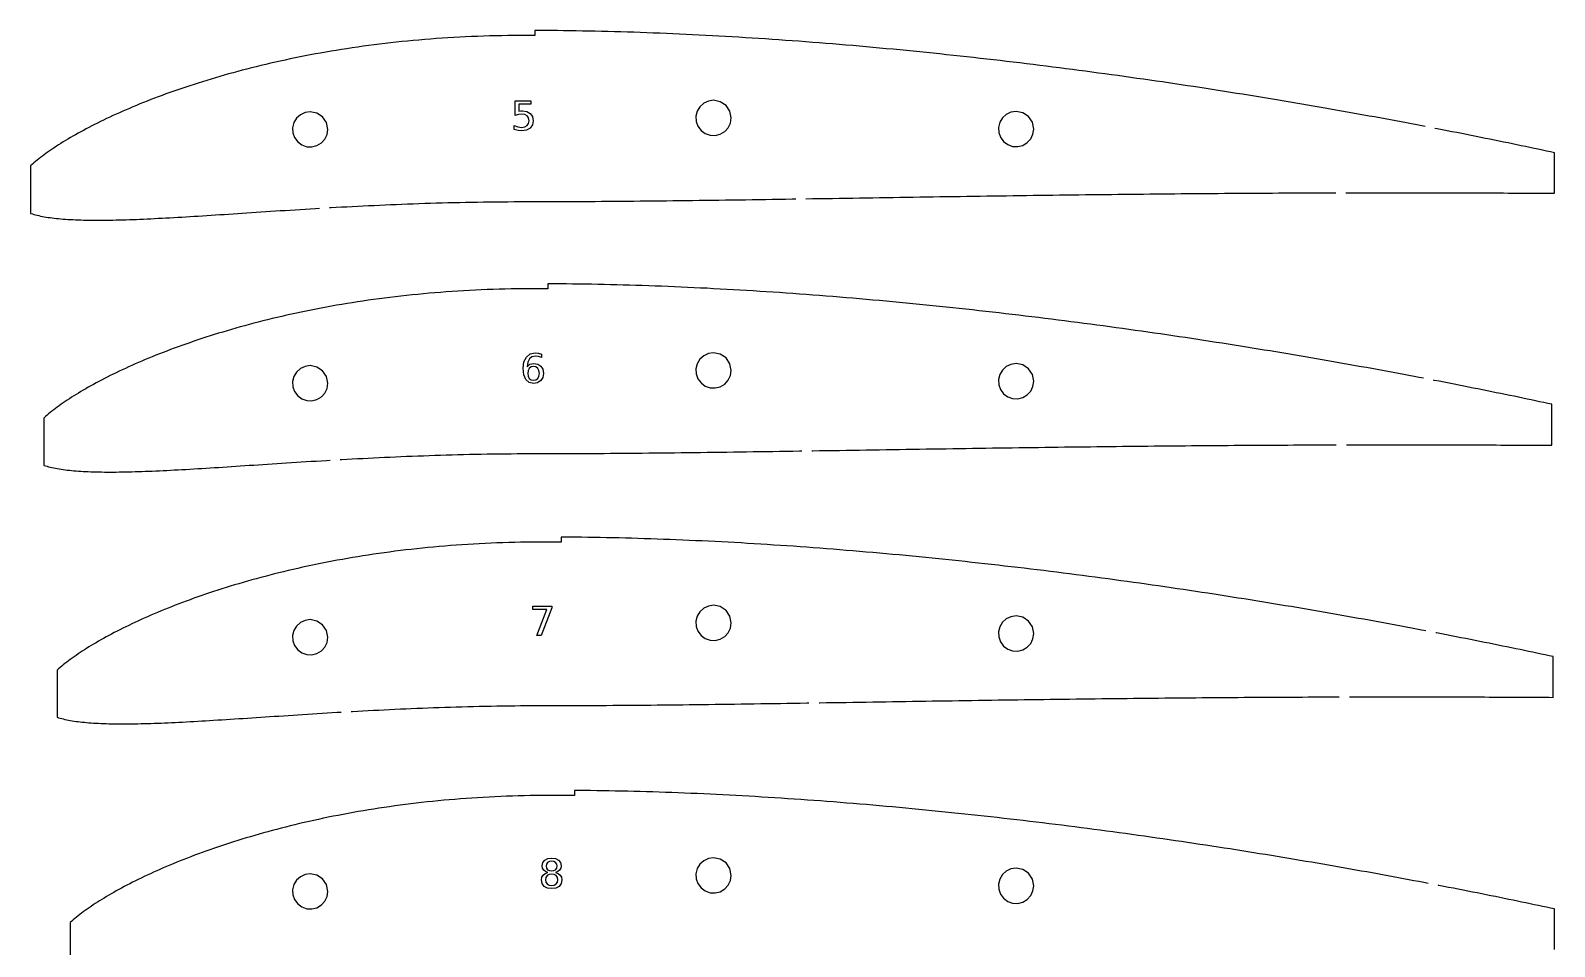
# Model space of a CAD drawing. Extents: x 14 to 532, y 10 to 1018.
# Drawn here: x 24.5 to 326.8, y 635.5 to 817.3 of the extents above; entities that cross this region are included whole.
import ezdxf

# ---------------------------------------------------------------- set-up
doc = ezdxf.new("R2010")
doc.units = 0

msp = doc.modelspace()

# ---------------------------------------------------------------- linework, layer by layer
at = {"layer": 'Layer 1', "color": 7}
for points in [[(301.12, 798.2076), (300.4984, 798.3268), (299.4813, 798.5211), (298.4575, 798.7157), (297.427, 798.9107), (296.3899, 799.106), (295.3462, 799.3016), (294.2961, 799.4974), (293.2395, 799.6935), (292.1766, 799.8898), (291.1074, 800.0863), (290.032, 800.2828), (288.9504, 800.4796), (287.8627, 800.6763), (286.7691, 800.8732), (285.6694, 801.0701), (284.5639, 801.2669), (283.4526, 801.4638), (282.3355, 801.6605), (281.2127, 801.8572), (280.0843, 802.0538), (278.9504, 802.2502), (277.811, 802.4464), (276.6662, 802.6425), (275.5161, 802.8383), (274.3607, 803.0338), (273.2002, 803.2291), (272.0345, 803.424), (270.8638, 803.6186), (269.6881, 803.8128), (268.5075, 804.0065), (267.3221, 804.1999), (266.1319, 804.3928), (264.937, 804.5852), (263.7376, 804.7771), (262.5336, 804.9685), (261.3251, 805.1592), (260.1123, 805.3494), (258.8952, 805.539), (257.6738, 805.7278), (256.4483, 805.916), (255.2186, 806.1035), (253.985, 806.2903), (252.7475, 806.4763), (251.506, 806.6615), (250.2609, 806.8459), (249.012, 807.0294), (247.7595, 807.2121), (246.5034, 807.3939), (245.2439, 807.5747), (243.981, 807.7546), (242.7147, 807.9335), (241.4453, 808.1114), (240.1726, 808.2883), (238.8969, 808.4642), (237.6182, 808.6389), (236.3366, 808.8126), (235.0521, 808.9851), (233.7649, 809.1564), (232.475, 809.3266), (231.1825, 809.4956), (229.8874, 809.6633), (228.59, 809.8298), (227.2901, 809.995), (225.988, 810.1589), (224.6836, 810.3214), (223.3772, 810.4826), (222.0687, 810.6425), (220.7582, 810.8009), (219.4459, 810.9579), (218.1317, 811.1134), (216.8158, 811.2675), (215.4983, 811.4201), (214.1793, 811.5712), (212.8588, 811.7207), (211.5368, 811.8687), (210.2136, 812.0151), (208.8891, 812.1598), (207.5635, 812.303), (206.2368, 812.4445), (204.9091, 812.5843), (203.5806, 812.7224), (202.2512, 812.8588), (200.921, 812.9935), (199.5902, 813.1264), (198.2589, 813.2575), (196.927, 813.3868), (195.5947, 813.5143), (194.2621, 813.64), (192.9293, 813.7638), (191.5963, 813.8858), (190.2632, 814.0058), (188.9301, 814.1239), (187.597, 814.2401), (186.2642, 814.3543), (184.9316, 814.4666), (183.5993, 814.5769), (182.2675, 814.6851), (180.9361, 814.7914), (179.6053, 814.8956), (178.2752, 814.9977), (176.9458, 815.0978), (175.6172, 815.1957), (174.2895, 815.2916), (172.9628, 815.3854), (171.6372, 815.477), (170.3127, 815.5664), (168.9895, 815.6537), (167.6676, 815.7388), (166.347, 815.8217), (165.028, 815.9024), (163.7105, 815.9808), (162.3946, 816.0571), (161.0805, 816.131), (159.7681, 816.2028), (158.4576, 816.2722), (157.1491, 816.3393), (155.8427, 816.4042), (154.5383, 816.4667), (153.2362, 816.527), (151.9364, 816.5848), (150.6389, 816.6404), (149.3438, 816.6936), (148.0513, 816.7444), (146.7614, 816.7929), (145.4742, 816.839), (144.1897, 816.8827), (142.9081, 816.924), (141.6294, 816.9629), (140.3537, 816.9994), (139.0811, 817.0335), (137.8116, 817.0652), (136.5454, 817.0944), (135.2824, 817.1212), (134.0229, 817.1456), (132.7669, 817.1675), (131.5143, 817.187), (130.2655, 817.204), (129.0203, 817.2186), (127.7789, 817.2307), (126.5413, 817.2404), (125.3077, 817.2476), (124.5263, 817.2506), (124.5263, 816.2506), (124.0781, 816.2524), (122.8525, 816.2547), (121.6312, 816.2538), (120.414, 816.2473), (119.2012, 816.2347), (117.9927, 816.2162), (116.7887, 816.1917), (115.5893, 816.1614), (114.3944, 816.1253), (113.2042, 816.0833), (112.0188, 816.0357), (110.8382, 815.9823), (109.6625, 815.9233), (108.4918, 815.8587), (107.3261, 815.7886), (106.1656, 815.7129), (105.0102, 815.6318), (103.8601, 815.5453), (102.7153, 815.4535), (101.5759, 815.3563), (100.442, 815.254), (99.3136, 815.1465), (98.1908, 815.0338), (97.0738, 814.9161), (95.9624, 814.7934), (94.8569, 814.6657), (93.7573, 814.5332), (92.6636, 814.3959), (91.5759, 814.2538), (90.4943, 814.107), (89.4189, 813.9556), (88.3497, 813.7996), (87.2868, 813.6391), (86.2303, 813.4742), (85.1801, 813.305), (84.1364, 813.1314), (83.0993, 812.9536), (82.0688, 812.7717), (81.045, 812.5857), (80.0279, 812.3957), (79.0176, 812.2018), (78.0142, 812.0039), (77.0177, 811.8023), (76.0281, 811.597), (75.0457, 811.388), (74.0703, 811.1755), (73.1021, 810.9595), (72.1411, 810.74), (71.1874, 810.5172), (70.2411, 810.2911), (69.3021, 810.0619), (68.3707, 809.8295), (67.4467, 809.5941), (66.5303, 809.3557), (65.6216, 809.1145), (64.7205, 808.8704), (63.8272, 808.6236), (62.9417, 808.3742), (62.064, 808.1223), (61.1943, 807.8678), (60.3325, 807.611), (59.4787, 807.3518), (58.633, 807.0903), (57.7954, 806.8268), (56.9659, 806.5611), (56.1447, 806.2934), (55.3318, 806.0238), (54.5272, 805.7524), (53.731, 805.4792), (52.9432, 805.2043), (52.1638, 804.9278), (51.393, 804.6498), (50.6308, 804.3703), (49.8771, 804.0895), (49.1321, 803.8074), (48.3959, 803.5241), (47.6683, 803.2397), (46.9496, 802.9543), (46.2397, 802.6678), (45.5387, 802.3805), (44.8466, 802.0924), (44.1635, 801.8035), (43.4894, 801.514), (42.8244, 801.2239), (42.1684, 800.9333), (41.5216, 800.6422), (40.884, 800.3508), (40.2556, 800.0592), (39.6364, 799.7673), (39.0265, 799.4753), (38.426, 799.1833), (37.8348, 798.8912), (37.253, 798.5993), (36.6807, 798.3075), (36.1178, 798.0159), (35.5644, 797.7247), (35.0206, 797.4338), (34.4864, 797.1433), (33.9618, 796.8534), (33.4468, 796.564), (32.9414, 796.2753), (32.4458, 795.9872), (31.96, 795.6999), (31.4838, 795.4135), (31.0175, 795.1279), (30.561, 794.8433), (30.1144, 794.5598), (29.6776, 794.2773), (29.2508, 793.9959), (28.8338, 793.7157), (28.4269, 793.4367), (28.0299, 793.1591), (27.6429, 792.8828), (27.2659, 792.6079), (26.899, 792.3345), (26.5422, 792.0626), (26.1955, 791.7923), (25.8589, 791.5236), (25.5325, 791.2565), (25.2162, 790.9911), (24.91, 790.7275), (24.6141, 790.4657), (24.5263, 790.3858), (24.5263, 780.9671), (24.6141, 780.9378), (24.91, 780.8461), (25.2162, 780.758), (25.5325, 780.6734), (25.8589, 780.5922), (26.1955, 780.5146), (26.5422, 780.4403), (26.899, 780.3695), (27.2659, 780.302), (27.6429, 780.2379), (28.0299, 780.1772), (28.4269, 780.1197), (28.8338, 780.0655), (29.2508, 780.0146), (29.6776, 779.9668), (30.1144, 779.9223), (30.561, 779.8809), (31.0175, 779.8426), (31.4838, 779.8073), (31.96, 779.7752), (32.4458, 779.746), (32.9414, 779.7198), (33.4468, 779.6965), (33.9618, 779.6762), (34.4864, 779.6586), (35.0206, 779.644), (35.5644, 779.632), (36.1178, 779.6229), (36.6807, 779.6164), (37.253, 779.6126), (37.8348, 779.6114), (38.426, 779.6127), (39.0265, 779.6166), (39.6364, 779.623), (40.2556, 779.6318), (40.884, 779.6429), (41.5216, 779.6565), (42.1684, 779.6723), (42.8244, 779.6903), (43.4894, 779.7106), (44.1635, 779.733), (44.8466, 779.7575), (45.5387, 779.784), (46.2397, 779.8126), (46.9496, 779.843), (47.6683, 779.8754), (48.3959, 779.9096), (49.1321, 779.9456), (49.8771, 779.9833), (50.6308, 780.0227), (51.393, 780.0637), (52.1638, 780.1062), (52.9432, 780.1503), (53.731, 780.1958), (54.5272, 780.2427), (55.3318, 780.291), (56.1447, 780.3405), (56.9659, 780.3912), (57.7954, 780.4431), (58.633, 780.4961), (59.4787, 780.5501), (60.3325, 780.6051), (61.1943, 780.6611), (62.064, 780.7178), (62.9417, 780.7754), (63.8272, 780.8337), (64.7205, 780.8927), (65.6216, 780.9523), (66.5303, 781.0124), (67.4467, 781.0731), (68.3707, 781.1341), (69.3021, 781.1955), (70.2411, 781.2572), (71.1874, 781.3191), (72.1411, 781.3812), (73.1021, 781.4434), (74.0703, 781.5056), (75.0457, 781.5678), (76.0281, 781.6299), (77.0177, 781.6918), (78.0142, 781.7535), (79.0176, 781.815), (80.0279, 781.876), (81.045, 781.9367), (81.8627, 781.9847)], [(80, 801.1324), (78.973721, 800.978723), (78.055504, 800.542544), (77.301141, 799.861141), (76.766422, 798.971792), (76.515661, 797.964824), (76.567252, 796.949584), (76.908103, 795.991881), (77.525126, 795.157526), (78.359481, 794.540503), (79.317184, 794.199652), (80.332424, 794.148061), (81.339392, 794.398822), (82.228741, 794.933541), (82.910144, 795.687904), (83.346323, 796.606121), (83.5, 797.6324), (83.233578, 798.971792), (82.474874, 800.107274), (81.339392, 800.865978), (80, 801.1324), (80, 801.1324)], [(120.68636, 803.30803), (123.78401, 803.30803), (123.78401, 802.64397), (121.40901, 802.64397), (121.40901, 801.21428), (121.75276, 801.30018), (122.09651, 801.33138), (122.97151, 801.19759), (123.64339, 800.79622), (124.071123, 800.166335), (124.2137, 799.347), (124.067215, 798.51009), (123.62776, 797.88216), (122.921705, 797.492513), (121.97542, 797.36263), (121.22542, 797.42513), (120.44026, 797.61263), (120.44026, 798.4056), (121.16682, 798.12044), (121.95979, 798.02674), (122.56526, 798.115607), (123.03011, 798.38221), (123.326008, 798.801155), (123.42464, 799.34705), (123.326008, 799.892952), (123.03011, 800.3119), (122.56526, 800.578495), (121.95979, 800.66736), (121.32698, 800.59706), (120.68636, 800.37831), (120.68636, 803.30803)], [(160, 803.3931), (158.973721, 803.239423), (158.055504, 802.803244), (157.301141, 802.121841), (156.766422, 801.232492), (156.515661, 800.225524), (156.567252, 799.210284), (156.908103, 798.252581), (157.525126, 797.418226), (158.359481, 796.801203), (159.317184, 796.460352), (160.332424, 796.408761), (161.339392, 796.659522), (162.228741, 797.194241), (162.910144, 797.948604), (163.346323, 798.866821), (163.5, 799.8931), (163.233578, 801.232492), (162.474874, 802.367974), (161.339392, 803.126678), (160, 803.3931), (160, 803.3931)], [(220, 801.1976), (218.973721, 801.043923), (218.055504, 800.607744), (217.301141, 799.926341), (216.766422, 799.036992), (216.515661, 798.030024), (216.567252, 797.014784), (216.908103, 796.057081), (217.525126, 795.222726), (218.359481, 794.605703), (219.317184, 794.264852), (220.332424, 794.213261), (221.339392, 794.464022), (222.228741, 794.998741), (222.910144, 795.753104), (223.346323, 796.671321), (223.5, 797.6976), (223.233578, 799.036992), (222.474874, 800.172474), (221.339392, 800.931178), (220, 801.1976), (220, 801.1976)], [(285.4307, 785.0537), (285.6694, 785.0542), (286.7691, 785.0561), (287.8627, 785.0577), (288.9504, 785.0591), (290.032, 785.0602), (291.1074, 785.061), (292.1766, 785.0616), (293.2395, 785.062), (294.2961, 785.0621), (295.3462, 785.062), (296.3899, 785.0616), (297.427, 785.0611), (298.4575, 785.0603), (299.4813, 785.0592), (300.4984, 785.058), (301.5087, 785.0566), (302.5121, 785.0549), (303.5087, 785.0531), (304.4982, 785.051), (305.4807, 785.0488), (306.456, 785.0464), (307.4242, 785.0438), (308.3852, 785.041), (309.3389, 785.0381), (310.2852, 785.035), (311.2242, 785.0318), (312.1556, 785.0284), (313.0796, 785.0249), (313.996, 785.0212), (314.9047, 785.0174), (315.8058, 785.0134), (316.6991, 785.0093), (317.5846, 785.0051), (318.4623, 785.0008), (319.3321, 784.9964), (320.1939, 784.9919), (321.0476, 784.9873), (321.8934, 784.9826), (322.731, 784.9777), (323.5604, 784.9729), (324.3816, 784.9679), (325.1945, 784.9628), (325.9991, 784.9577), (326.7953, 784.9525), (326.7953, 792.9893), (325.9991, 793.1599), (325.1945, 793.3317), (324.3816, 793.5047), (323.5604, 793.6789), (322.731, 793.8542), (321.8934, 794.0306), (321.0476, 794.2081), (320.1939, 794.3867), (319.3321, 794.5662), (318.4623, 794.7468), (317.5846, 794.9283), (316.6991, 795.1107), (315.8058, 795.2941), (314.9047, 795.4783), (313.996, 795.6634), (313.0796, 795.8492), (312.1556, 796.0359), (311.2242, 796.2234), (310.2852, 796.4115), (309.3389, 796.6004), (308.3852, 796.7899), (307.4242, 796.9801), (306.456, 797.1709), (305.4807, 797.3623), (304.4982, 797.5542), (303.5087, 797.7466), (303.0838, 797.8289)], [(83.8593, 782.0997), (84.1364, 782.1155), (85.1801, 782.1738), (86.2303, 782.2314), (87.2868, 782.2881), (88.3497, 782.344), (89.4189, 782.399), (90.4943, 782.4529), (91.5759, 782.5058), (92.6636, 782.5575), (93.7573, 782.6081), (94.8569, 782.6573), (95.9624, 782.7053), (97.0738, 782.7518), (98.1908, 782.7969), (99.3136, 782.8405), (100.442, 782.8824), (101.5759, 782.9228), (102.7153, 782.9614), (103.8601, 782.9982), (105.0102, 783.0333), (106.1656, 783.0664), (107.3261, 783.0975), (108.4918, 783.1267), (109.6625, 783.1538), (110.8382, 783.1787), (112.0188, 783.2014), (113.2042, 783.2219), (114.3944, 783.2401), (115.5893, 783.2559), (116.7887, 783.2692), (117.9927, 783.2801), (119.2012, 783.2884), (120.414, 783.2941), (121.6312, 783.2972), (122.8525, 783.2978), (124.0781, 783.2987), (125.3077, 783.3003), (126.5413, 783.3028), (127.7789, 783.306), (129.0203, 783.3101), (130.2655, 783.3149), (131.5143, 783.3204), (132.7669, 783.3266), (134.0229, 783.3336), (135.2824, 783.3412), (136.5454, 783.3495), (137.8116, 783.3584), (139.0811, 783.368), (140.3537, 783.3782), (141.6294, 783.389), (142.9081, 783.4004), (144.1897, 783.4123), (145.4742, 783.4248), (146.7614, 783.4378), (148.0513, 783.4513), (149.3438, 783.4653), (150.6389, 783.4798), (151.9364, 783.4948), (153.2362, 783.5101), (154.5383, 783.526), (155.8427, 783.5422), (157.1491, 783.5588), (158.4576, 783.5758), (159.7681, 783.5931), (161.0805, 783.6108), (162.3946, 783.6287), (163.7105, 783.647), (165.028, 783.6656), (166.347, 783.6845), (167.6676, 783.7036), (168.9895, 783.723), (170.3127, 783.7425), (171.6372, 783.7623), (172.9628, 783.7823), (174.2895, 783.8024), (175.6172, 783.8228), (176.3352, 783.8338)], [(178.335, 783.8648), (179.6053, 783.8845), (180.9361, 783.9054), (182.2675, 783.9263), (183.5993, 783.9472), (184.9316, 783.9683), (186.2642, 783.9894), (187.597, 784.0105), (188.9301, 784.0316), (190.2632, 784.0528), (191.5963, 784.0739), (192.9293, 784.095), (194.2621, 784.1161), (195.5947, 784.1371), (196.927, 784.1581), (198.2589, 784.179), (199.5902, 784.1999), (200.921, 784.2206), (202.2512, 784.2412), (203.5806, 784.2618), (204.9091, 784.2822), (206.2368, 784.3025), (207.5635, 784.3226), (208.8891, 784.3426), (210.2136, 784.3624), (211.5368, 784.382), (212.8588, 784.4015), (214.1793, 784.4208), (215.4983, 784.4399), (216.8158, 784.4587), (218.1317, 784.4774), (219.4459, 784.4958), (220.7582, 784.514), (222.0687, 784.532), (223.3772, 784.5498), (224.6836, 784.5672), (225.988, 784.5845), (227.2901, 784.6014), (228.59, 784.6181), (229.8874, 784.6346), (231.1825, 784.6507), (232.475, 784.6666), (233.7649, 784.6822), (235.0521, 784.6975), (236.3366, 784.7125), (237.6182, 784.7272), (238.8969, 784.7416), (240.1726, 784.7556), (241.4453, 784.7694), (242.7147, 784.7829), (243.981, 784.796), (245.2439, 784.8089), (246.5034, 784.8214), (247.7595, 784.8336), (249.012, 784.8455), (250.2609, 784.857), (251.506, 784.8682), (252.7475, 784.8791), (253.985, 784.8897), (255.2186, 784.8999), (256.4483, 784.9098), (257.6738, 784.9194), (258.8952, 784.9287), (260.1123, 784.9376), (261.3251, 784.9462), (262.5336, 784.9545), (263.7376, 784.9624), (264.937, 784.9701), (266.1319, 784.9774), (267.3221, 784.9843), (268.5075, 784.991), (269.6881, 784.9973), (270.8638, 785.0034), (272.0345, 785.0091), (273.2002, 785.0145), (274.3607, 785.0196), (275.5161, 785.0244), (276.6662, 785.0288), (277.811, 785.033), (278.9504, 785.0369), (280.0843, 785.0405), (281.2127, 785.0438), (282.3355, 785.0468), (283.4307, 785.0495)], [(300.833, 748.2477), (299.9505, 748.4163), (298.9346, 748.6094), (297.912, 748.8029), (296.883, 748.9967), (295.8474, 749.1907), (294.8054, 749.3851), (293.757, 749.5796), (292.7024, 749.7744), (291.6414, 749.9693), (290.5744, 750.1644), (289.5012, 750.3596), (288.4219, 750.5548), (287.3367, 750.7501), (286.2456, 750.9455), (285.1487, 751.1408), (284.0459, 751.3361), (282.9375, 751.5314), (281.8235, 751.7265), (280.7038, 751.9216), (279.5787, 752.1165), (278.4482, 752.3112), (277.3122, 752.5057), (276.171, 752.7), (275.0246, 752.894), (273.8731, 753.0877), (272.7164, 753.2812), (271.5548, 753.4742), (270.3882, 753.6669), (269.2167, 753.8592), (268.0405, 754.0511), (266.8596, 754.2425), (265.674, 754.4334), (264.4838, 754.6238), (263.2891, 754.8137), (262.0901, 755.003), (260.8866, 755.1917), (259.6789, 755.3797), (258.467, 755.5672), (257.251, 755.7539), (256.0309, 755.94), (254.8068, 756.1253), (253.5789, 756.3098), (252.3471, 756.4936), (251.1116, 756.6765), (249.8723, 756.8587), (248.6295, 757.0399), (247.3832, 757.2203), (246.1335, 757.3997), (244.8803, 757.5782), (243.6239, 757.7558), (242.3643, 757.9323), (241.1015, 758.1078), (239.8357, 758.2823), (238.5669, 758.4557), (237.2952, 758.628), (236.0207, 758.7991), (234.7435, 758.9692), (233.4636, 759.138), (232.1811, 759.3057), (230.8961, 759.4721), (229.6086, 759.6373), (228.3189, 759.8012), (227.0268, 759.9638), (225.7326, 760.1251), (224.4363, 760.2851), (223.1379, 760.4437), (221.8376, 760.6009), (220.5354, 760.7567), (219.2315, 760.911), (217.9258, 761.0639), (216.6185, 761.2153), (215.3097, 761.3652), (213.9994, 761.5136), (212.6877, 761.6604), (211.3747, 761.8056), (210.0605, 761.9493), (208.7452, 762.0913), (207.4288, 762.2317), (206.1114, 762.3704), (204.7931, 762.5075), (203.474, 762.6428), (202.1542, 762.7764), (200.8337, 762.9083), (199.5127, 763.0384), (198.1911, 763.1668), (196.8692, 763.2933), (195.5469, 763.418), (194.2244, 763.5408), (192.9017, 763.6618), (191.5789, 763.7809), (190.2562, 763.8981), (188.9335, 764.0134), (187.611, 764.1268), (186.2887, 764.2382), (184.9668, 764.3476), (183.6452, 764.455), (182.3242, 764.5604), (181.0037, 764.6638), (179.6839, 764.7652), (178.3648, 764.8645), (177.0465, 764.9617), (175.7291, 765.0568), (174.4127, 765.1498), (173.0974, 765.2407), (171.7832, 765.3295), (170.4702, 765.4161), (169.1585, 765.5005), (167.8482, 765.5828), (166.5394, 765.6628), (165.2321, 765.7407), (163.9264, 765.8163), (162.6225, 765.8897), (161.3203, 765.9609), (160.02, 766.0298), (158.7216, 766.0964), (157.4253, 766.1608), (156.1311, 766.2228), (154.839, 766.2826), (153.5493, 766.34), (152.2618, 766.3951), (150.9768, 766.4479), (149.6943, 766.4984), (148.4144, 766.5464), (147.1372, 766.5922), (145.8627, 766.6355), (144.591, 766.6765), (143.3222, 766.7151), (142.0564, 766.7514), (140.7936, 766.7852), (139.534, 766.8166), (138.2776, 766.8456), (137.0244, 766.8722), (135.7747, 766.8964), (134.5284, 766.9182), (133.2855, 766.9375), (132.0463, 766.9544), (130.8108, 766.9689), (129.579, 766.9809), (128.3511, 766.9905), (127.1579, 766.9975), (127.1579, 765.9975), (127.127, 765.9976), (125.9069, 766.0024), (124.6909, 766.0046), (123.479, 766.0038), (122.2713, 765.9973), (121.0678, 765.9848), (119.8688, 765.9664), (118.6741, 765.9422), (117.4839, 765.9121), (116.2983, 765.8762), (115.1174, 765.8346), (113.9412, 765.7873), (112.7697, 765.7344), (111.6031, 765.6758), (110.4415, 765.6117), (109.2848, 765.5421), (108.1333, 765.4671), (106.9869, 765.3866), (105.8457, 765.3008), (104.7097, 765.2096), (103.5792, 765.1133), (102.4541, 765.0117), (101.3344, 764.905), (100.2204, 764.7932), (99.1119, 764.6764), (98.0092, 764.5547), (96.9123, 764.428), (95.8212, 764.2965), (94.736, 764.1602), (93.6567, 764.0192), (92.5835, 763.8736), (91.5165, 763.7233), (90.4555, 763.5686), (89.4009, 763.4094), (88.3525, 763.2457), (87.3105, 763.0778), (86.2749, 762.9056), (85.2458, 762.7292), (84.2233, 762.5487), (83.2074, 762.3641), (82.1982, 762.1756), (81.1958, 761.9831), (80.2001, 761.7869), (79.2113, 761.5868), (78.2295, 761.3831), (77.2546, 761.1757), (76.2868, 760.9648), (75.3261, 760.7505), (74.3726, 760.5327), (73.4263, 760.3116), (72.4873, 760.0873), (71.5556, 759.8598), (70.6314, 759.6293), (69.7146, 759.3957), (68.8053, 759.1592), (67.9036, 758.9198), (67.0095, 758.6776), (66.1231, 758.4328), (65.2445, 758.1853), (64.3736, 757.9353), (63.5106, 757.6828), (62.6555, 757.4279), (61.8083, 757.1708), (60.9691, 756.9114), (60.138, 756.6498), (59.315, 756.3862), (58.5002, 756.1206), (57.6936, 755.8531), (56.8952, 755.5838), (56.1052, 755.3127), (55.3235, 755.0399), (54.5502, 754.7656), (53.7853, 754.4897), (53.029, 754.2124), (52.2812, 753.9338), (51.542, 753.6539), (50.8114, 753.3728), (50.0895, 753.0906), (49.3763, 752.8073), (48.672, 752.5231), (47.9764, 752.238), (47.2897, 751.9521), (46.6119, 751.6655), (45.943, 751.3782), (45.2831, 751.0904), (44.6323, 750.802), (43.9905, 750.5132), (43.3578, 750.2241), (42.7342, 749.9347), (42.1198, 749.6451), (41.5147, 749.3554), (40.9188, 749.0656), (40.3322, 748.7758), (39.7549, 748.4861), (39.187, 748.1966), (38.6285, 747.9073), (38.0794, 747.6183), (37.5398, 747.3296), (37.0097, 747.0414), (36.4892, 746.7537), (35.9782, 746.4666), (35.4768, 746.1801), (34.985, 745.8943), (34.5029, 745.6092), (34.0305, 745.325), (33.5678, 745.0417), (33.1148, 744.7593), (32.6716, 744.4779), (32.2383, 744.1976), (31.8147, 743.9184), (31.401, 743.6404), (30.9972, 743.3636), (30.6033, 743.0881), (30.2193, 742.814), (29.8453, 742.5412), (29.4812, 742.2699), (29.1272, 742.0001), (28.7831, 741.7319), (28.4492, 741.4652), (28.1252, 741.2002), (27.8114, 740.9369), (27.5076, 740.6753), (27.214, 740.4156), (27.1579, 740.3645), (27.1579, 730.988), (27.214, 730.9693), (27.5076, 730.8783), (27.8114, 730.7909), (28.1252, 730.7069), (28.4492, 730.6264), (28.7831, 730.5493), (29.1272, 730.4757), (29.4812, 730.4054), (29.8453, 730.3384), (30.2193, 730.2749), (30.6033, 730.2146), (30.9972, 730.1575), (31.401, 730.1038), (31.8147, 730.0532), (32.2383, 730.0058), (32.6716, 729.9616), (33.1148, 729.9205), (33.5678, 729.8825), (34.0305, 729.8476), (34.5029, 729.8157), (34.985, 729.7867), (35.4768, 729.7607), (35.9782, 729.7376), (36.4892, 729.7174), (37.0097, 729.7001), (37.5398, 729.6855), (38.0794, 729.6737), (38.6285, 729.6646), (39.187, 729.6581), (39.7549, 729.6543), (40.3322, 729.6531), (40.9188, 729.6545), (41.5147, 729.6583), (42.1198, 729.6647), (42.7342, 729.6734), (43.3578, 729.6845), (43.9905, 729.6979), (44.6323, 729.7136), (45.2831, 729.7315), (45.943, 729.7516), (46.6119, 729.7738), (47.2897, 729.7981), (47.9764, 729.8245), (48.672, 729.8528), (49.3763, 729.883), (50.0895, 729.9151), (50.8114, 729.9491), (51.542, 729.9848), (52.2812, 730.0222), (53.029, 730.0612), (53.7853, 730.1019), (54.5502, 730.1442), (55.3235, 730.1879), (56.1052, 730.233), (56.8952, 730.2796), (57.6936, 730.3275), (58.5002, 730.3766), (59.315, 730.4269), (60.138, 730.4784), (60.9691, 730.531), (61.8083, 730.5846), (62.6555, 730.6392), (63.5106, 730.6947), (64.3736, 730.751), (65.2445, 730.8082), (66.1231, 730.866), (67.0095, 730.9245), (67.9036, 730.9837), (68.8053, 731.0433), (69.7146, 731.1035), (70.6314, 731.1641), (71.5556, 731.225), (72.4873, 731.2862), (73.4263, 731.3476), (74.3726, 731.4092), (75.3261, 731.4709), (76.2868, 731.5327), (77.2546, 731.5944), (78.2295, 731.656), (79.2113, 731.7175), (80.2001, 731.7787), (81.1958, 731.8397), (82.1982, 731.9003), (83.2074, 731.9604), (83.9731, 732.0054)], [(125.87311, 753.06113), (125.87311, 752.34238), (125.27155, 752.55722), (124.67389, 752.63142), (123.984437, 752.499585), (123.47858, 752.10408), (123.156312, 751.441968), (123.00983, 750.51033), (123.58795, 751.02986), (124.35358, 751.21345), (125.13971, 751.07966), (125.7403, 750.67829), (126.124082, 750.050363), (126.25201, 749.22908), (126.119197, 748.419507), (125.72076, 747.78767), (125.10162, 747.380442), (124.3067, 747.2447), (123.414122, 747.43806), (122.75983, 748.01814), (122.35846, 748.96931), (122.22467, 750.26814), (122.388732, 751.510325), (122.88092, 752.47126), (123.649475, 753.089425), (124.64264, 753.29548), (125.2403, 753.23688), (125.87311, 753.0611), (125.87311, 753.06113)], [(160, 753.3087), (158.973721, 753.155023), (158.055504, 752.718844), (157.301141, 752.037441), (156.766422, 751.148092), (156.515661, 750.141124), (156.567252, 749.125884), (156.908103, 748.168181), (157.525126, 747.333826), (158.359481, 746.716803), (159.317184, 746.375952), (160.332424, 746.324361), (161.339392, 746.575122), (162.228741, 747.109841), (162.910144, 747.864204), (163.346323, 748.782421), (163.5, 749.8087), (163.233578, 751.148092), (162.474874, 752.283574), (161.339392, 753.042278), (160, 753.3087), (160, 753.3087)], [(80, 750.7563), (78.973721, 750.602623), (78.055504, 750.166444), (77.301141, 749.485041), (76.766422, 748.595692), (76.515661, 747.588724), (76.567252, 746.573484), (76.908103, 745.615781), (77.525126, 744.781426), (78.359481, 744.164403), (79.317184, 743.823552), (80.332424, 743.771961), (81.339392, 744.022722), (82.228741, 744.557441), (82.910144, 745.311804), (83.346323, 746.230021), (83.5, 747.2563), (83.233578, 748.595692), (82.474874, 749.731174), (81.339392, 750.489878), (80, 750.7563), (80, 750.7563)], [(124.3067, 750.58847), (123.830137, 750.49765), (123.46295, 750.22519), (123.231507, 749.794527), (123.15436, 749.2291), (123.231507, 748.66562), (123.46295, 748.233), (123.830137, 747.96054), (124.3067, 747.86972), (124.782288, 747.96054), (125.14655, 748.233), (125.380925, 748.66562), (125.45905, 749.2291), (125.380925, 749.794527), (125.14655, 750.22519), (124.782288, 750.49765), (124.3067, 750.58847), (124.3067, 750.58847)], [(220, 751.1561), (218.973721, 751.002423), (218.055504, 750.566244), (217.301141, 749.884841), (216.766422, 748.995492), (216.515661, 747.988524), (216.567252, 746.973284), (216.908103, 746.015581), (217.525126, 745.181226), (218.359481, 744.564203), (219.317184, 744.223352), (220.332424, 744.171761), (221.339392, 744.422522), (222.228741, 744.957241), (222.910144, 745.711604), (223.346323, 746.629821), (223.5, 747.6561), (223.233578, 748.995492), (222.474874, 750.130974), (221.339392, 750.889678), (220, 751.1561), (220, 751.1561)], [(285.5082, 735.0523), (286.2456, 735.0538), (287.3367, 735.0556), (288.4219, 735.0573), (289.5012, 735.0586), (290.5744, 735.0597), (291.6414, 735.0606), (292.7024, 735.0612), (293.757, 735.0615), (294.8054, 735.0616), (295.8474, 735.0615), (296.883, 735.0612), (297.912, 735.0606), (298.9346, 735.0598), (299.9505, 735.0588), (300.9597, 735.0575), (301.9621, 735.0561), (302.9578, 735.0545), (303.9466, 735.0527), (304.9284, 735.0506), (305.9033, 735.0484), (306.8711, 735.046), (307.8318, 735.0435), (308.7853, 735.0407), (309.7316, 735.0378), (310.6706, 735.0348), (311.6023, 735.0315), (312.5265, 735.0282), (313.4433, 735.0247), (314.3526, 735.021), (315.2543, 735.0172), (316.1484, 735.0133), (317.0348, 735.0093), (317.9134, 735.0051), (318.7843, 735.0008), (319.6473, 734.9964), (320.5024, 734.992), (321.3496, 734.9874), (322.1888, 734.9827), (323.0199, 734.9779), (323.8429, 734.9731), (324.6577, 734.9681), (325.4643, 734.9631), (326.2627, 734.9581), (326.2627, 743.0966), (325.4643, 743.2671), (324.6577, 743.4388), (323.8429, 743.6116), (323.0199, 743.7856), (322.1888, 743.9606), (321.3496, 744.1367), (320.5024, 744.3139), (319.6473, 744.4921), (318.7843, 744.6712), (317.9134, 744.8513), (317.0348, 745.0323), (316.1484, 745.2143), (315.2543, 745.3971), (314.3526, 745.5807), (313.4433, 745.7651), (312.5265, 745.9504), (311.6023, 746.1364), (310.6706, 746.3231), (309.7316, 746.5105), (308.7853, 746.6985), (307.8318, 746.8872), (306.8711, 747.0765), (305.9033, 747.2664), (304.9284, 747.4569), (303.9466, 747.6478), (302.9578, 747.8393), (302.7971, 747.8703)], [(179.4926, 733.8697), (179.6839, 733.8726), (181.0037, 733.8932), (182.3242, 733.9138), (183.6452, 733.9346), (184.9668, 733.9554), (186.2887, 733.9763), (187.611, 733.9972), (188.9335, 734.0181), (190.2562, 734.0391), (191.5789, 734.0601), (192.9017, 734.0811), (194.2244, 734.102), (195.5469, 734.1229), (196.8692, 734.1438), (198.1911, 734.1646), (199.5127, 734.1854), (200.8337, 734.2061), (202.1542, 734.2266), (203.474, 734.2471), (204.7931, 734.2675), (206.1114, 734.2878), (207.4288, 734.3079), (208.7452, 734.3278), (210.0605, 734.3477), (211.3747, 734.3673), (212.6877, 734.3868), (213.9994, 734.4061), (215.3097, 734.4253), (216.6185, 734.4442), (217.9258, 734.4629), (219.2315, 734.4814), (220.5354, 734.4997), (221.8376, 734.5178), (223.1379, 734.5356), (224.4363, 734.5532), (225.7326, 734.5706), (227.0268, 734.5877), (228.3189, 734.6045), (229.6086, 734.6211), (230.8961, 734.6374), (232.1811, 734.6534), (233.4636, 734.6692), (234.7435, 734.6846), (236.0207, 734.6998), (237.2952, 734.7147), (238.5669, 734.7293), (239.8357, 734.7436), (241.1015, 734.7575), (242.3643, 734.7712), (243.6239, 734.7846), (244.8803, 734.7976), (246.1335, 734.8104), (247.3832, 734.8228), (248.6295, 734.8349), (249.8723, 734.8467), (251.1116, 734.8581), (252.3471, 734.8693), (253.5789, 734.8801), (254.8068, 734.8905), (256.0309, 734.9007), (257.251, 734.9105), (258.467, 734.9201), (259.6789, 734.9292), (260.8866, 734.9381), (262.0901, 734.9466), (263.2891, 734.9548), (264.4838, 734.9627), (265.674, 734.9703), (266.8596, 734.9775), (268.0405, 734.9845), (269.2167, 734.9911), (270.3882, 734.9974), (271.5548, 735.0033), (272.7164, 735.009), (273.8731, 735.0144), (275.0246, 735.0194), (276.171, 735.0242), (277.3122, 735.0286), (278.4482, 735.0328), (279.5787, 735.0366), (280.7038, 735.0402), (281.8235, 735.0435), (282.9375, 735.0465), (283.5082, 735.0479)], [(85.9698, 732.1205), (86.2749, 732.1378), (87.3105, 732.1957), (88.3525, 732.2528), (89.4009, 732.3092), (90.4555, 732.3646), (91.5165, 732.4191), (92.5835, 732.4727), (93.6567, 732.5251), (94.736, 732.5765), (95.8212, 732.6266), (96.9123, 732.6755), (98.0092, 732.723), (99.1119, 732.7692), (100.2204, 732.814), (101.3344, 732.8572), (102.4541, 732.8988), (103.5792, 732.9389), (104.7097, 732.9772), (105.8457, 733.0138), (106.9869, 733.0485), (108.1333, 733.0814), (109.2848, 733.1123), (110.4415, 733.1412), (111.6031, 733.1681), (112.7697, 733.1928), (113.9412, 733.2154), (115.1174, 733.2357), (116.2983, 733.2537), (117.4839, 733.2694), (118.6741, 733.2826), (119.8688, 733.2934), (121.0678, 733.3017), (122.2713, 733.3074), (123.479, 733.3104), (124.6909, 733.311), (125.9069, 733.3119), (127.127, 733.3135), (128.3511, 733.316), (129.579, 733.3192), (130.8108, 733.3232), (132.0463, 733.3279), (133.2855, 733.3334), (134.5284, 733.3396), (135.7747, 733.3465), (137.0244, 733.354), (138.2776, 733.3623), (139.534, 733.3711), (140.7936, 733.3807), (142.0564, 733.3908), (143.3222, 733.4015), (144.591, 733.4128), (145.8627, 733.4246), (147.1372, 733.437), (148.4144, 733.4499), (149.6943, 733.4633), (150.9768, 733.4772), (152.2618, 733.4916), (153.5493, 733.5064), (154.839, 733.5217), (156.1311, 733.5374), (157.4253, 733.5535), (158.7216, 733.5699), (160.02, 733.5868), (161.3203, 733.604), (162.6225, 733.6215), (163.9264, 733.6394), (165.2321, 733.6575), (166.5394, 733.676), (167.8482, 733.6947), (169.1585, 733.7136), (170.4702, 733.7329), (171.7832, 733.7523), (173.0974, 733.7719), (174.4127, 733.7917), (175.7291, 733.8117), (177.0465, 733.8319), (177.4928, 733.8388)], [(301.289, 698.1454), (300.4196, 698.3115), (299.4116, 698.5031), (298.3971, 698.695), (297.3761, 698.8873), (296.3486, 699.0799), (295.3147, 699.2727), (294.2746, 699.4657), (293.2281, 699.659), (292.1755, 699.8524), (291.1167, 700.0459), (290.0519, 700.2396), (288.9811, 700.4333), (287.9044, 700.6271), (286.8218, 700.8209), (285.7334, 701.0147), (284.6393, 701.2085), (283.5396, 701.4022), (282.4342, 701.5959), (281.3233, 701.7894), (280.207, 701.9828), (279.0853, 702.176), (277.9582, 702.3689), (276.826, 702.5617), (275.6885, 702.7542), (274.5459, 702.9464), (273.3983, 703.1383), (272.2457, 703.3299), (271.0883, 703.5211), (269.926, 703.7119), (268.7589, 703.9022), (267.5872, 704.0921), (266.4109, 704.2816), (265.23, 704.4705), (264.0447, 704.6589), (262.855, 704.8467), (261.661, 705.0339), (260.4627, 705.2205), (259.2602, 705.4065), (258.0537, 705.5918), (256.8432, 705.7764), (255.6287, 705.9602), (254.4103, 706.1433), (253.1881, 706.3257), (251.9622, 706.5072), (250.7327, 706.6879), (249.4996, 706.8677), (248.263, 707.0467), (247.023, 707.2247), (245.7797, 707.4018), (244.5331, 707.578), (243.2833, 707.7531), (242.0304, 707.9273), (240.7745, 708.1004), (239.5156, 708.2724), (238.2539, 708.4434), (236.9893, 708.6132), (235.722, 708.7819), (234.4521, 708.9494), (233.1796, 709.1158), (231.9047, 709.2809), (230.6273, 709.4448), (229.3476, 709.6075), (228.0657, 709.7688), (226.7816, 709.9288), (225.4954, 710.0876), (224.2071, 710.2449), (222.917, 710.4009), (221.625, 710.5554), (220.3312, 710.7086), (219.0358, 710.8603), (217.7387, 711.0105), (216.4401, 711.1592), (215.14, 711.3064), (213.8386, 711.4521), (212.5359, 711.5962), (211.2319, 711.7387), (209.9268, 711.8797), (208.6207, 712.019), (207.3136, 712.1566), (206.0057, 712.2926), (204.6969, 712.4269), (203.3874, 712.5594), (202.0772, 712.6903), (200.7665, 712.8194), (199.4553, 712.9467), (198.1436, 713.0722), (196.8317, 713.196), (195.5195, 713.3179), (194.2072, 713.4379), (192.8947, 713.5561), (191.5823, 713.6724), (190.27, 713.7868), (188.9578, 713.8992), (187.6458, 714.0097), (186.3342, 714.1183), (185.023, 714.2249), (183.7123, 714.3295), (182.4021, 714.4321), (181.0926, 714.5326), (179.7838, 714.6311), (178.4758, 714.7276), (177.1687, 714.822), (175.8626, 714.9143), (174.5576, 715.0044), (173.2536, 715.0925), (171.9509, 715.1784), (170.6495, 715.2622), (169.3494, 715.3438), (168.0508, 715.4233), (166.7537, 715.5005), (165.4583, 715.5756), (164.1645, 715.6484), (162.8725, 715.719), (161.5823, 715.7874), (160.2941, 715.8535), (159.0079, 715.9173), (157.7238, 715.9789), (156.4419, 716.0382), (155.1622, 716.0952), (153.8848, 716.1498), (152.6098, 716.2022), (151.3373, 716.2523), (150.0674, 716.3), (148.8002, 716.3454), (147.5356, 716.3884), (146.2739, 716.4291), (145.015, 716.4674), (143.7591, 716.5033), (142.5062, 716.5369), (141.2564, 716.568), (140.0098, 716.5968), (138.7664, 716.6232), (137.5264, 716.6472), (136.2898, 716.6688), (135.0568, 716.688), (133.8272, 716.7048), (132.6013, 716.7191), (131.3792, 716.731), (130.1608, 716.7406), (129.7895, 716.7427), (129.7895, 715.7427), (128.9463, 715.7477), (127.7358, 715.7523), (126.5292, 715.7546), (125.3268, 715.7538), (124.1285, 715.7473), (122.9345, 715.7349), (121.7448, 715.7167), (120.5595, 715.6926), (119.3786, 715.6628), (118.2023, 715.6272), (117.0305, 715.5859), (115.8635, 715.539), (114.7012, 715.4865), (113.5437, 715.4284), (112.3912, 715.3648), (111.2436, 715.2957), (110.101, 715.2212), (108.9635, 715.1414), (107.8312, 715.0562), (106.7042, 714.9658), (105.5825, 714.8702), (104.4661, 714.7694), (103.3553, 714.6636), (102.2499, 714.5527), (101.1501, 714.4368), (100.056, 714.316), (98.9676, 714.1903), (97.8851, 714.0598), (96.8083, 713.9246), (95.7375, 713.7847), (94.6727, 713.6402), (93.614, 713.4911), (92.5614, 713.3376), (91.5149, 713.1796), (90.4747, 713.0173), (89.4409, 712.8506), (88.4134, 712.6798), (87.3924, 712.5048), (86.3778, 712.3257), (85.3699, 712.1425), (84.3685, 711.9555), (83.3739, 711.7645), (82.386, 711.5698), (81.405, 711.3713), (80.4308, 711.1691), (79.4636, 710.9634), (78.5033, 710.7542), (77.5501, 710.5415), (76.604, 710.3254), (75.6651, 710.1061), (74.7335, 709.8835), (73.8091, 709.6578), (72.8921, 709.429), (71.9824, 709.1973), (71.0802, 708.9626), (70.1856, 708.7251), (69.2985, 708.4848), (68.419, 708.2419), (67.5472, 707.9963), (66.6832, 707.7483), (65.8269, 707.4978), (64.9785, 707.2449), (64.1379, 706.9897), (63.3053, 706.7324), (62.4807, 706.4729), (61.6641, 706.2113), (60.8557, 705.9478), (60.0554, 705.6824), (59.2632, 705.4151), (58.4793, 705.1462), (57.7037, 704.8755), (56.9365, 704.6033), (56.1776, 704.3296), (55.4272, 704.0545), (54.6852, 703.7781), (53.9518, 703.5004), (53.2269, 703.2214), (52.5107, 702.9414), (51.8031, 702.6604), (51.1042, 702.3784), (50.4141, 702.0955), (49.7327, 701.8119), (49.0602, 701.5275), (48.3966, 701.2424), (47.7418, 700.9568), (47.0961, 700.6707), (46.4593, 700.3842), (45.8315, 700.0973), (45.2128, 699.8102), (44.6033, 699.5229), (44.0029, 699.2354), (43.4116, 698.9479), (42.8296, 698.6604), (42.2568, 698.3729), (41.6934, 698.0857), (41.1392, 697.7986), (40.5945, 697.5119), (40.0591, 697.2255), (39.5331, 696.9395), (39.0166, 696.6541), (38.5096, 696.3692), (38.0121, 696.0849), (37.5242, 695.8014), (37.0458, 695.5185), (36.5771, 695.2365), (36.118, 694.9554), (35.6686, 694.6752), (35.2289, 694.396), (34.7989, 694.1179), (34.3787, 693.8409), (33.9682, 693.5651), (33.5675, 693.2904), (33.1767, 693.0171), (32.7957, 692.7451), (32.4246, 692.4745), (32.0634, 692.2053), (31.7121, 691.9376), (31.3708, 691.6715), (31.0394, 691.4069), (30.718, 691.144), (30.4066, 690.8827), (30.1052, 690.6232), (29.8139, 690.3654), (29.7895, 690.3432), (29.7895, 681.0089), (29.8139, 681.0008), (30.1052, 680.9105), (30.4066, 680.8238), (30.718, 680.7405), (31.0394, 680.6606), (31.3708, 680.5841), (31.7121, 680.511), (32.0634, 680.4413), (32.4246, 680.3749), (32.7957, 680.3118), (33.1767, 680.2519), (33.5675, 680.1954), (33.9682, 680.142), (34.3787, 680.0919), (34.7989, 680.0449), (35.2289, 680.001), (35.6686, 679.9602), (36.118, 679.9225), (36.5771, 679.8878), (37.0458, 679.8562), (37.5242, 679.8274), (38.0121, 679.8016), (38.5096, 679.7787), (39.0166, 679.7587), (39.5331, 679.7415), (40.0591, 679.727), (40.5945, 679.7153), (41.1392, 679.7062), (41.6934, 679.6999), (42.2568, 679.6961), (42.8296, 679.6949), (43.4116, 679.6963), (44.0029, 679.7001), (44.6033, 679.7063), (45.2128, 679.715), (45.8315, 679.726), (46.4593, 679.7393), (47.0961, 679.7549), (47.7418, 679.7727), (48.3966, 679.7926), (49.0602, 679.8147), (49.7327, 679.8388), (50.4141, 679.8649), (51.1042, 679.893), (51.8031, 679.923), (52.5107, 679.9548), (53.2269, 679.9885), (53.9518, 680.0239), (54.6852, 680.0611), (55.4272, 680.0998), (56.1776, 680.1402), (56.9365, 680.1821), (57.7037, 680.2255), (58.4793, 680.2703), (59.2632, 680.3165), (60.0554, 680.364), (60.8557, 680.4127), (61.6641, 680.4627), (62.4807, 680.5137), (63.3053, 680.5659), (64.1379, 680.6191), (64.9785, 680.6733), (65.8269, 680.7283), (66.6832, 680.7842), (67.5472, 680.8409), (68.419, 680.8983), (69.2985, 680.9564), (70.1856, 681.0151), (71.0802, 681.0743), (71.9824, 681.1339), (72.8921, 681.194), (73.8091, 681.2545), (74.7335, 681.3152), (75.6651, 681.3762), (76.604, 681.4373), (77.5501, 681.4985), (78.5033, 681.5598), (79.4636, 681.621), (80.4308, 681.6821), (81.405, 681.7431), (82.386, 681.8039), (83.3739, 681.8643), (84.3685, 681.9245), (85.3699, 681.9842), (86.1363, 682.0292)], [(124.16433, 703.07104), (127.91433, 703.07104), (127.91433, 702.73511), (125.79714, 697.23901), (124.97292, 697.23901), (126.96511, 702.40698), (124.16433, 702.40698), (124.16433, 703.07104)], [(160, 703.2227), (158.973721, 703.069023), (158.055504, 702.632844), (157.301141, 701.951441), (156.766422, 701.062092), (156.515661, 700.055124), (156.567252, 699.039884), (156.908103, 698.082181), (157.525126, 697.247826), (158.359481, 696.630803), (159.317184, 696.289952), (160.332424, 696.238361), (161.339392, 696.489122), (162.228741, 697.023841), (162.910144, 697.778204), (163.346323, 698.696421), (163.5, 699.7227), (163.233578, 701.062092), (162.474874, 702.197574), (161.339392, 702.956278), (160, 703.2227), (160, 703.2227)], [(80, 700.3662), (78.973721, 700.212523), (78.055504, 699.776344), (77.301141, 699.094941), (76.766422, 698.205592), (76.515661, 697.198624), (76.567252, 696.183384), (76.908103, 695.225681), (77.525126, 694.391326), (78.359481, 693.774303), (79.317184, 693.433452), (80.332424, 693.381861), (81.339392, 693.632622), (82.228741, 694.167341), (82.910144, 694.921704), (83.346323, 695.839921), (83.5, 696.8662), (83.233578, 698.205592), (82.474874, 699.341074), (81.339392, 700.099778), (80, 700.3662), (80, 700.3662)], [(220, 701.1141), (218.973721, 700.960423), (218.055504, 700.524244), (217.301141, 699.842841), (216.766422, 698.953492), (216.515661, 697.946524), (216.567252, 696.931284), (216.908103, 695.973581), (217.525126, 695.139226), (218.359481, 694.522203), (219.317184, 694.181352), (220.332424, 694.129761), (221.339392, 694.380522), (222.228741, 694.915241), (222.910144, 695.669604), (223.346323, 696.587821), (223.5, 697.6141), (223.233578, 698.953492), (222.474874, 700.088974), (221.339392, 700.847678), (220, 701.1141), (220, 701.1141)], [(286.1009, 685.0519), (286.8218, 685.0533), (287.9044, 685.0552), (288.9811, 685.0568), (290.0519, 685.0582), (291.1167, 685.0593), (292.1755, 685.0601), (293.2281, 685.0607), (294.2746, 685.061), (295.3147, 685.0612), (296.3486, 685.061), (297.3761, 685.0607), (298.3971, 685.0601), (299.4116, 685.0593), (300.4196, 685.0583), (301.4209, 685.0571), (302.4156, 685.0557), (303.4034, 685.0541), (304.3845, 685.0522), (305.3587, 685.0502), (306.3259, 685.048), (307.2862, 685.0457), (308.2394, 685.0431), (309.1854, 685.0404), (310.1243, 685.0375), (311.056, 685.0345), (311.9804, 685.0313), (312.8974, 685.028), (313.8071, 685.0245), (314.7092, 685.0208), (315.6039, 685.0171), (316.491, 685.0132), (317.3705, 685.0092), (318.2422, 685.0051), (319.1063, 685.0008), (319.9626, 684.9965), (320.811, 684.992), (321.6516, 684.9875), (322.4842, 684.9828), (323.3088, 684.9781), (324.1253, 684.9733), (324.9338, 684.9684), (325.7341, 684.9634), (326.5263, 684.9584), (326.5263, 693.0334), (325.7341, 693.2025), (324.9338, 693.3729), (324.1253, 693.5443), (323.3088, 693.7169), (322.4842, 693.8906), (321.6516, 694.0654), (320.811, 694.2411), (319.9626, 694.4179), (319.1063, 694.5957), (318.2422, 694.7743), (317.3705, 694.954), (316.491, 695.1345), (315.6039, 695.3158), (314.7092, 695.498), (313.8071, 695.681), (312.8974, 695.8648), (311.9804, 696.0493), (311.056, 696.2346), (310.1243, 696.4205), (309.1854, 696.6071), (308.2394, 696.7944), (307.2862, 696.9822), (306.3259, 697.1706), (305.3587, 697.3595), (304.3845, 697.549), (303.4034, 697.739), (303.2531, 697.7679)], [(88.133, 682.1443), (88.4134, 682.1602), (89.4409, 682.2176), (90.4747, 682.2743), (91.5149, 682.3302), (92.5614, 682.3852), (93.614, 682.4393), (94.6727, 682.4924), (95.7375, 682.5445), (96.8083, 682.5954), (97.8851, 682.6451), (98.9676, 682.6936), (100.056, 682.7408), (101.1501, 682.7867), (102.2499, 682.831), (103.3553, 682.8739), (104.4661, 682.9153), (105.5825, 682.955), (106.7042, 682.993), (107.8312, 683.0293), (108.9635, 683.0638), (110.101, 683.0964), (111.2436, 683.127), (112.3912, 683.1557), (113.5437, 683.1824), (114.7012, 683.2069), (115.8635, 683.2293), (117.0305, 683.2495), (118.2023, 683.2673), (119.3786, 683.2829), (120.5595, 683.296), (121.7448, 683.3067), (122.9345, 683.3149), (124.1285, 683.3206), (125.3268, 683.3236), (126.5292, 683.3242), (127.7358, 683.3251), (128.9463, 683.3267), (130.1608, 683.3291), (131.3792, 683.3323), (132.6013, 683.3363), (133.8272, 683.341), (135.0568, 683.3464), (136.2898, 683.3526), (137.5264, 683.3594), (138.7664, 683.3669), (140.0098, 683.3751), (141.2564, 683.3839), (142.5062, 683.3933), (143.7591, 683.4033), (145.015, 683.414), (146.2739, 683.4252), (147.5356, 683.4369), (148.8002, 683.4492), (150.0674, 683.462), (151.3373, 683.4753), (152.6098, 683.4891), (153.8848, 683.5034), (155.1622, 683.5181), (156.4419, 683.5332), (157.7238, 683.5488), (159.0079, 683.5648), (160.2941, 683.5811), (161.5823, 683.5978), (162.8725, 683.6149), (164.1645, 683.6323), (165.4583, 683.65), (166.7537, 683.668), (168.0508, 683.6863), (169.3494, 683.7049), (170.6495, 683.7237), (171.9509, 683.7428), (173.2536, 683.762), (174.5576, 683.7815), (175.8626, 683.8012), (177.1687, 683.821), (178.4758, 683.841), (178.9199, 683.8479)], [(180.9197, 683.8788), (181.0926, 683.8814), (182.4021, 683.9018), (183.7123, 683.9223), (185.023, 683.9429), (186.3342, 683.9636), (187.6458, 683.9843), (188.9578, 684.005), (190.27, 684.0258), (191.5823, 684.0466), (192.8947, 684.0674), (194.2072, 684.0882), (195.5195, 684.109), (196.8317, 684.1298), (198.1436, 684.1505), (199.4553, 684.1712), (200.7665, 684.1917), (202.0772, 684.2123), (203.3874, 684.2327), (204.6969, 684.253), (206.0057, 684.2732), (207.3136, 684.2933), (208.6207, 684.3133), (209.9268, 684.3331), (211.2319, 684.3528), (212.5359, 684.3723), (213.8386, 684.3916), (215.14, 684.4108), (216.4401, 684.4298), (217.7387, 684.4485), (219.0358, 684.4671), (220.3312, 684.4855), (221.625, 684.5036), (222.917, 684.5216), (224.2071, 684.5393), (225.4954, 684.5567), (226.7816, 684.5739), (228.0657, 684.5909), (229.3476, 684.6076), (230.6273, 684.6241), (231.9047, 684.6402), (233.1796, 684.6561), (234.4521, 684.6718), (235.722, 684.6871), (236.9893, 684.7022), (238.2539, 684.7169), (239.5156, 684.7314), (240.7745, 684.7456), (242.0304, 684.7594), (243.2833, 684.773), (244.5331, 684.7863), (245.7797, 684.7992), (247.023, 684.8118), (248.263, 684.8242), (249.4996, 684.8362), (250.7327, 684.8479), (251.9622, 684.8592), (253.1881, 684.8703), (254.4103, 684.881), (255.6287, 684.8914), (256.8432, 684.9015), (258.0537, 684.9112), (259.2602, 684.9207), (260.4627, 684.9298), (261.661, 684.9386), (262.855, 684.947), (264.0447, 684.9552), (265.23, 684.963), (266.4109, 684.9705), (267.5872, 684.9777), (268.7589, 684.9846), (269.926, 684.9911), (271.0883, 684.9974), (272.2457, 685.0033), (273.3983, 685.0089), (274.5459, 685.0143), (275.6885, 685.0193), (276.826, 685.024), (277.9582, 685.0284), (279.0853, 685.0325), (280.207, 685.0363), (281.3233, 685.0399), (282.4342, 685.0431), (283.5396, 685.0461), (284.1009, 685.0475)], [(301.745, 648.0431), (300.8887, 648.2067), (299.8887, 648.3968), (298.8822, 648.5872), (297.8692, 648.778), (296.8498, 648.969), (295.8241, 649.1603), (294.7921, 649.3518), (293.7539, 649.5435), (292.7095, 649.7354), (291.6591, 649.9274), (290.6027, 650.1196), (289.5403, 650.3118), (288.4721, 650.504), (287.398, 650.6963), (286.3182, 650.8886), (285.2327, 651.0809), (284.1416, 651.2731), (283.045, 651.4652), (281.9428, 651.6572), (280.8353, 651.849), (279.7224, 652.0407), (278.6042, 652.2322), (277.4809, 652.4234), (276.3524, 652.6144), (275.2188, 652.8051), (274.0802, 652.9955), (272.9367, 653.1856), (271.7884, 653.3752), (270.6352, 653.5645), (269.4774, 653.7534), (268.3149, 653.9418), (267.1478, 654.1297), (265.9762, 654.3172), (264.8003, 654.5041), (263.6199, 654.6904), (262.4353, 654.8762), (261.2464, 655.0613), (260.0535, 655.2458), (258.8564, 655.4296), (257.6554, 655.6128), (256.4505, 655.7952), (255.2417, 655.9769), (254.0292, 656.1578), (252.8129, 656.3378), (251.5931, 656.5171), (250.3697, 656.6955), (249.1429, 656.8731), (247.9126, 657.0497), (246.6791, 657.2254), (245.4423, 657.4002), (244.2023, 657.574), (242.9593, 657.7467), (241.7133, 657.9185), (240.4643, 658.0892), (239.2125, 658.2588), (237.9579, 658.4273), (236.7006, 658.5946), (235.4407, 658.7609), (234.1782, 658.9259), (232.9133, 659.0897), (231.646, 659.2523), (230.3764, 659.4137), (229.1045, 659.5738), (227.8305, 659.7326), (226.5544, 659.89), (225.2764, 660.0461), (223.9964, 660.2009), (222.7146, 660.3542), (221.431, 660.5062), (220.1457, 660.6567), (218.8589, 660.8057), (217.5705, 660.9532), (216.2806, 661.0993), (214.9895, 661.2438), (213.697, 661.3868), (212.4033, 661.5282), (211.1085, 661.668), (209.8127, 661.8062), (208.5159, 661.9428), (207.2182, 662.0777), (205.9197, 662.2109), (204.6205, 662.3424), (203.3207, 662.4723), (202.0203, 662.6003), (200.7194, 662.7267), (199.4181, 662.8512), (198.1165, 662.974), (196.8146, 663.0949), (195.5126, 663.214), (194.2105, 663.3312), (192.9084, 663.4466), (191.6064, 663.5601), (190.3046, 663.6717), (189.003, 663.7813), (187.7017, 663.889), (186.4008, 663.9948), (185.1004, 664.0985), (183.8005, 664.2003), (182.5013, 664.3001), (181.2028, 664.3978), (179.9052, 664.4935), (178.6084, 664.5872), (177.3125, 664.6787), (176.0177, 664.7682), (174.7241, 664.8556), (173.4316, 664.9408), (172.1404, 665.0239), (170.8506, 665.1049), (169.5622, 665.1837), (168.2753, 665.2604), (166.9901, 665.3348), (165.7065, 665.4071), (164.4247, 665.4771), (163.1447, 665.5449), (161.8666, 665.6105), (160.5905, 665.6739), (159.3165, 665.735), (158.0447, 665.7938), (156.7751, 665.8503), (155.5077, 665.9046), (154.2428, 665.9565), (152.9804, 666.0062), (151.7204, 666.0535), (150.4632, 666.0985), (149.2086, 666.1412), (147.9567, 666.1816), (146.7078, 666.2196), (145.4617, 666.2552), (144.2187, 666.2885), (142.9788, 666.3195), (141.742, 666.348), (140.5084, 666.3742), (139.2782, 666.398), (138.0513, 666.4194), (136.828, 666.4385), (135.6081, 666.4551), (134.3919, 666.4694), (133.1794, 666.4812), (132.4211, 666.4871), (132.4211, 665.4871), (131.9706, 665.4906), (130.7656, 665.4977), (129.5646, 665.5023), (128.3676, 665.5046), (127.1746, 665.5037), (125.9858, 665.4973), (124.8011, 665.485), (123.6208, 665.4669), (122.4448, 665.4431), (121.2732, 665.4135), (120.1062, 665.3782), (118.9437, 665.3372), (117.7858, 665.2907), (116.6327, 665.2385), (115.4843, 665.1809), (114.3408, 665.1178), (113.2023, 665.0493), (112.0687, 664.9754), (110.9402, 664.8962), (109.8168, 664.8117), (108.6987, 664.722), (107.5858, 664.6271), (106.4782, 664.5271), (105.3761, 664.4221), (104.2794, 664.3121), (103.1883, 664.1971), (102.1028, 664.0773), (101.023, 663.9526), (99.949, 663.8231), (98.8807, 663.689), (97.8183, 663.5502), (96.7619, 663.4068), (95.7115, 663.2589), (94.6672, 663.1066), (93.629, 662.9498), (92.597, 662.7888), (91.5713, 662.6234), (90.5519, 662.4539), (89.5389, 662.2803), (88.5323, 662.1026), (87.5323, 661.9209), (86.5389, 661.7353), (85.5521, 661.5459), (84.572, 661.3527), (83.5986, 661.1558), (82.6321, 660.9552), (81.6725, 660.7511), (80.7198, 660.5435), (79.7741, 660.3325), (78.8355, 660.1181), (77.904, 659.9005), (76.9797, 659.6797), (76.0626, 659.4558), (75.1527, 659.2288), (74.2503, 658.9989), (73.3552, 658.766), (72.4676, 658.5304), (71.5875, 658.292), (70.7149, 658.051), (69.85, 657.8074), (68.9928, 657.5613), (68.1432, 657.3127), (67.3015, 657.0619), (66.4675, 656.8087), (65.6415, 656.5534), (64.8234, 656.2959), (64.0132, 656.0364), (63.2111, 655.775), (62.4171, 655.5116), (61.6312, 655.2465), (60.8535, 654.9797), (60.084, 654.7112), (59.3228, 654.4411), (58.5699, 654.1696), (57.8254, 653.8966), (57.0893, 653.6223), (56.3616, 653.3468), (55.6425, 653.0701), (54.9319, 652.7923), (54.2298, 652.5135), (53.5365, 652.2337), (52.8518, 651.953), (52.1758, 651.6716), (51.5086, 651.3895), (50.8501, 651.1067), (50.2006, 650.8233), (49.5599, 650.5395), (48.9281, 650.2552), (48.3053, 649.9706), (47.6915, 649.6857), (47.0867, 649.4006), (46.491, 649.1154), (45.9044, 648.8302), (45.327, 648.5449), (44.7588, 648.2598), (44.1997, 647.9748), (43.6499, 647.69), (43.1095, 647.4055), (42.5783, 647.1214), (42.0565, 646.8377), (41.544, 646.5545), (41.041, 646.2718), (40.5475, 645.9898), (40.0634, 645.7084), (39.5888, 645.4278), (39.1238, 645.1481), (38.6683, 644.8692), (38.2224, 644.5912), (37.7861, 644.3142), (37.3595, 644.0382), (36.9426, 643.7634), (36.5354, 643.4897), (36.1379, 643.2173), (35.7501, 642.9461), (35.3721, 642.6762), (35.0039, 642.4078), (34.6456, 642.1407), (34.2971, 641.8751), (33.9584, 641.6111), (33.6296, 641.3486), (33.3108, 641.0877), (33.0018, 640.8285), (32.7028, 640.571), (32.4211, 640.3217), (32.4211, 631.03)], [(127.10398, 650.22647), (126.651832, 650.407135), (126.31101, 650.69913), (126.100072, 651.084867), (126.02976, 651.54678), (126.153785, 652.172757), (126.52586, 652.65225), (127.117655, 652.956938), (127.89304, 653.0585), (128.670388, 652.956938), (129.26023, 652.65225), (129.632298, 652.172757), (129.75632, 651.54678), (129.685033, 651.084867), (129.47117, 650.69913), (129.134255, 650.407135), (128.68601, 650.22647), (129.192845, 650.030182), (129.57273, 649.70694), (129.812963, 649.277253), (129.89304, 648.76163), (129.763158, 648.012605), (129.37351, 647.46085), (128.745583, 647.121003), (127.89304, 647.00772), (127.039528, 647.121003), (126.40867, 647.46085), (126.021948, 648.012605), (125.89304, 648.76163), (125.97312, 649.277253), (126.21336, 649.70694), (126.59617, 650.030182), (127.10398, 650.22647), (127.10398, 650.22647)], [(160, 653.1355), (158.973721, 652.981823), (158.055504, 652.545644), (157.301141, 651.864241), (156.766422, 650.974892), (156.515661, 649.967924), (156.567252, 648.952684), (156.908103, 647.994981), (157.525126, 647.160626), (158.359481, 646.543603), (159.317184, 646.202752), (160.332424, 646.151161), (161.339392, 646.401922), (162.228741, 646.936641), (162.910144, 647.691004), (163.346323, 648.609221), (163.5, 649.6355), (163.233578, 650.974892), (162.474874, 652.110374), (161.339392, 652.869078), (160, 653.1355), (160, 653.1355)], [(80, 649.9617), (78.973721, 649.808023), (78.055504, 649.371844), (77.301141, 648.690441), (76.766422, 647.801092), (76.515661, 646.794124), (76.567252, 645.778884), (76.908103, 644.821181), (77.525126, 643.986826), (78.359481, 643.369803), (79.317184, 643.028952), (80.332424, 642.977361), (81.339392, 643.228122), (82.228741, 643.762841), (82.910144, 644.517204), (83.346323, 645.435421), (83.5, 646.4617), (83.233578, 647.801092), (82.474874, 648.936574), (81.339392, 649.695278), (80, 649.9617), (80, 649.9617)], [(127.89304, 649.89053), (127.39011, 649.815335), (127.00632, 649.58975), (126.766087, 649.23233), (126.68601, 648.76163), (126.766087, 648.290922), (127.00632, 647.9335), (127.39011, 647.707915), (127.89304, 647.63272), (128.39597, 647.707915), (128.77976, 647.9335), (129.022925, 648.292878), (129.10398, 648.76163), (129.022925, 649.23233), (128.77976, 649.58975), (128.397925, 649.815335), (127.89304, 649.89053), (127.89304, 649.89053)], [(126.81492, 651.47256), (126.885232, 651.069242), (127.09617, 650.76553), (127.437962, 650.575105), (127.89304, 650.51163), (128.345192, 650.575105), (128.68601, 650.76553), (128.902805, 651.069242), (128.97507, 651.47256), (128.902805, 651.875885), (128.68601, 652.1796), (128.345192, 652.370025), (127.89304, 652.4335), (127.437962, 652.370025), (127.09617, 652.1796), (126.885232, 651.875885), (126.81492, 651.47256), (126.81492, 651.47256)], [(220, 651.0714), (218.973721, 650.917723), (218.055504, 650.481544), (217.301141, 649.800141), (216.766422, 648.910792), (216.515661, 647.903824), (216.567252, 646.888584), (216.908103, 645.930881), (217.525126, 645.096526), (218.359481, 644.479503), (219.317184, 644.138652), (220.332424, 644.087061), (221.339392, 644.337822), (222.228741, 644.872541), (222.910144, 645.626904), (223.346323, 646.545121), (223.5, 647.5714), (223.233578, 648.910792), (222.474874, 650.046274), (221.339392, 650.804978), (220, 651.0714), (220, 651.0714)], [(326.7898, 634.9587), (326.7898, 642.9701), (326.0039, 643.1379), (325.2099, 643.3069), (324.4078, 643.4771), (323.5977, 643.6483), (322.7796, 643.8206), (321.9535, 643.994), (321.1196, 644.1684), (320.2778, 644.3437), (319.4283, 644.5201), (318.571, 644.6974), (317.7061, 644.8756), (316.8336, 645.0547), (315.9535, 645.2346), (315.0659, 645.4154), (314.1708, 645.5969), (313.2683, 645.7793), (312.3585, 645.9623), (311.4414, 646.1461), (310.5171, 646.3306), (309.5855, 646.5157), (308.6469, 646.7015), (307.7012, 646.8878), (306.7485, 647.0748), (305.7889, 647.2622), (304.8224, 647.4502), (303.8491, 647.6387), (303.7091, 647.6656)]]:
    msp.add_lwpolyline(points, dxfattribs=at)

doc.saveas('drawing.dxf')
